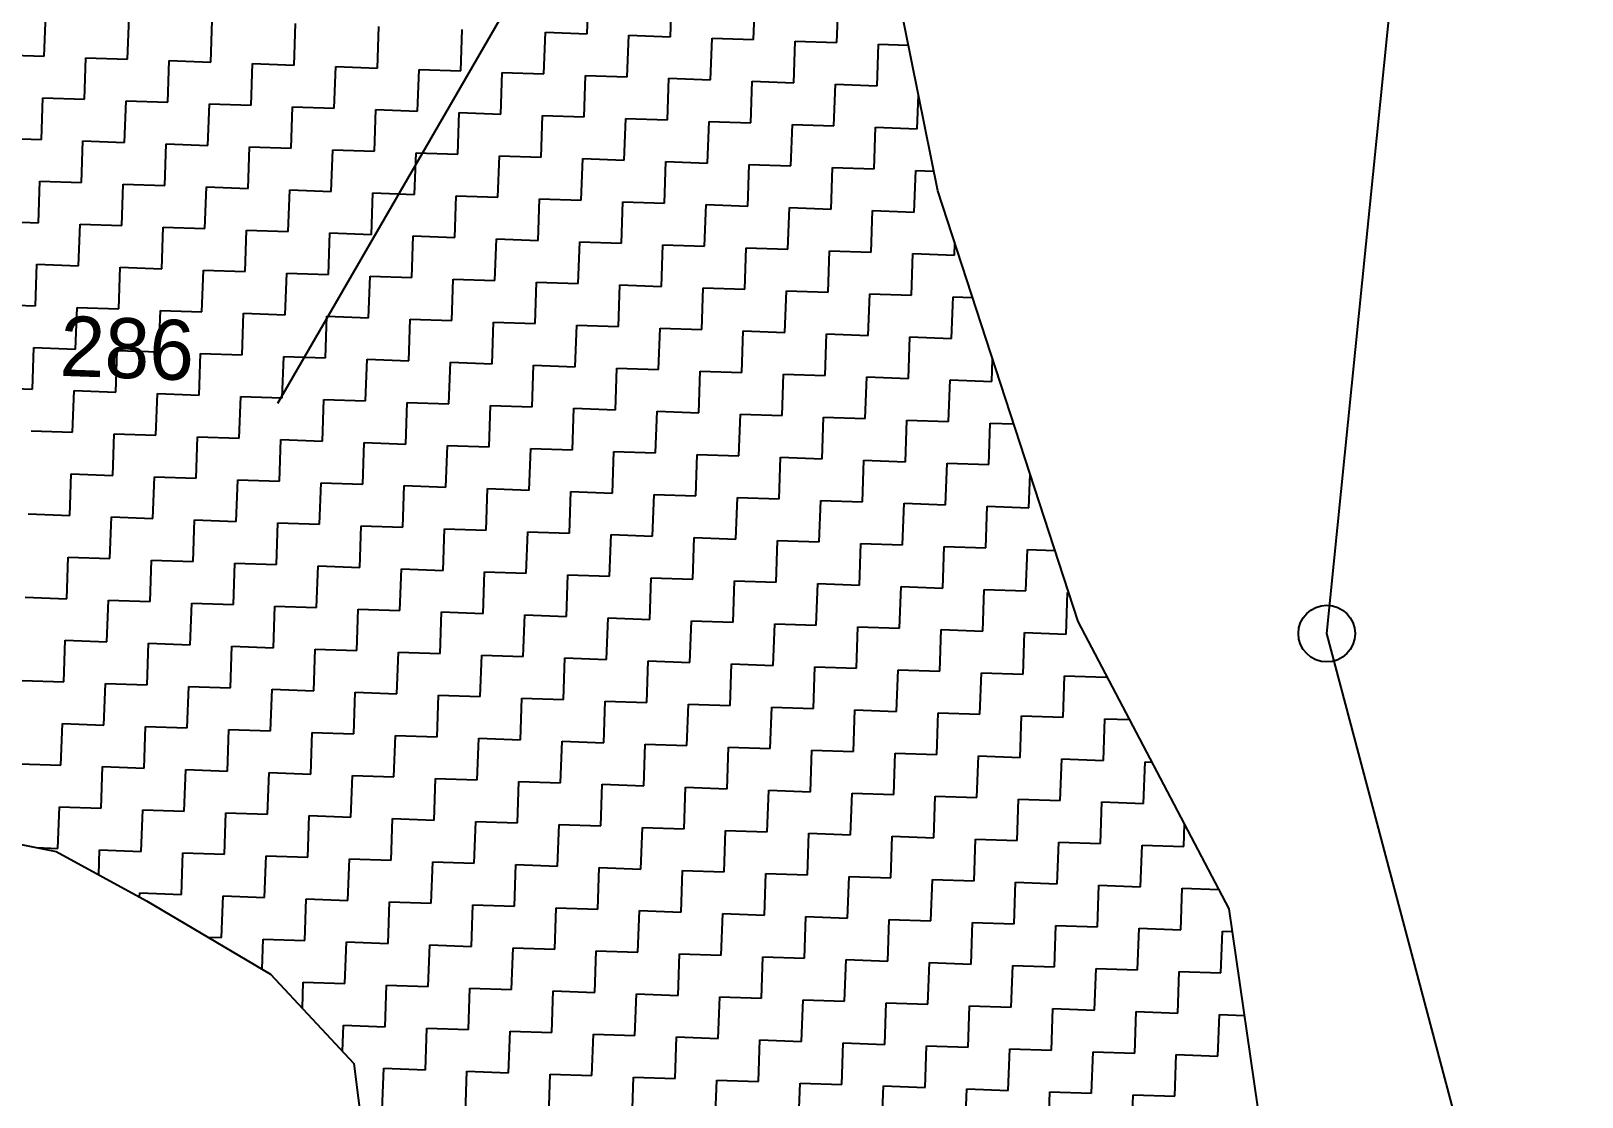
# Model space of a CAD drawing. Header units: metres. Extents: x 287345 to 291891, y 1993918 to 1999987.
# Drawn here: x 290275 to 290649.5, y 1999438 to 1999695.6 of the extents above; entities that cross this region are included whole.
import ezdxf
from ezdxf.enums import TextEntityAlignment as Align

# ---------------------------------------------------------------- set-up
doc = ezdxf.new("R2010")
doc.units = ezdxf.units.M
doc.header["$MEASUREMENT"] = 0
for name, color, linetype in [('POLY_HATCH', 12, 'Continuous'), ('TEXT_PARCEL', 7, 'Continuous'), ('V_BOUND_LINE', 7, 'Continuous')]:
    doc.layers.add(name, color=color, linetype=linetype)
doc.styles.add('TEXT_MAP', font='')
doc.styles.get('TEXT_MAP').set_extended_font_data('Kruti Dev 050')

msp = doc.modelspace()

# ---------------------------------------------------------------- linework, layer by layer
msp.add_lwpolyline([(290432.21, 1999774.61), (290334.49, 1999605.56)])
msp.add_circle((290587.85, 1999549.97), 6.85)
at = {"layer": 'POLY_HATCH'}
for p, q in [((290493.96, 1999656.9), (290473.84, 1999756.28)), ((290527.82, 1999552.87), (290493.96, 1999656.9)), ((290564.29, 1999483.49), (290527.82, 1999552.87)), ((290247.92, 1999504.02), (290281.06, 1999497.29)), ((290281.06, 1999497.29), (290302.88, 1999485.4)), ((290302.88, 1999485.4), (290332.84, 1999467.66)), ((290578.81, 1999382.93), (290564.29, 1999483.49)), ((290332.84, 1999467.66), (290352.94, 1999446.11)), ((290352.94, 1999446.11), (290358.36, 1999402.84))]:
    msp.add_line(p, q, dxfattribs=at)
at = {"layer": 'POLY_HATCH', "linetype": 'Continuous'}
for p, q in [((290409.25, 1999694.89), (290409.61, 1999704.94)), ((290429.36, 1999694.17), (290429.72, 1999704.23)), ((290449.47, 1999693.46), (290449.83, 1999703.52)), ((290469.58, 1999692.75), (290469.94, 1999702.81)), ((290278.19, 1999689.46), (290278.55, 1999699.51)), ((290298.3, 1999688.74), (290298.66, 1999698.8)), ((290318.41, 1999688.03), (290318.76, 1999698.09)), ((290338.52, 1999687.32), (290338.87, 1999697.38)), ((290358.63, 1999686.61), (290358.98, 1999696.66)), ((290378.74, 1999685.9), (290379.09, 1999695.95)), ((290398.84, 1999685.19), (290399.2, 1999695.24)), ((290399.2, 1999695.24), (290409.25, 1999694.89)), ((290418.95, 1999684.48), (290419.31, 1999694.53)), ((290419.31, 1999694.53), (290429.36, 1999694.17)), ((290439.06, 1999683.76), (290439.42, 1999693.82)), ((290439.42, 1999693.82), (290449.47, 1999693.46)), ((290268.14, 1999689.81), (290278.19, 1999689.46)), ((290459.17, 1999683.05), (290459.53, 1999693.11)), ((290459.53, 1999693.11), (290469.58, 1999692.75)), ((290479.28, 1999682.34), (290479.64, 1999692.4)), ((290479.64, 1999692.4), (290486.82, 1999692.14)), ((290287.89, 1999679.05), (290288.25, 1999689.1)), ((290288.25, 1999689.1), (290298.3, 1999688.74)), ((290308, 1999678.33), (290308.35, 1999688.39)), ((290308.35, 1999688.39), (290318.41, 1999688.03)), ((290328.11, 1999677.62), (290328.46, 1999687.68)), ((290328.46, 1999687.68), (290338.52, 1999687.32)), ((290348.22, 1999676.91), (290348.57, 1999686.97)), ((290348.57, 1999686.97), (290358.63, 1999686.61)), ((290368.33, 1999676.2), (290368.68, 1999686.25)), ((290368.68, 1999686.25), (290378.74, 1999685.9)), ((290388.43, 1999675.49), (290388.79, 1999685.54)), ((290388.79, 1999685.54), (290398.84, 1999685.19)), ((290408.54, 1999674.78), (290408.9, 1999684.83)), ((290408.9, 1999684.83), (290418.95, 1999684.48)), ((290428.65, 1999674.07), (290429.01, 1999684.12)), ((290429.01, 1999684.12), (290439.06, 1999683.76)), ((290448.76, 1999673.35), (290449.12, 1999683.41)), ((290449.12, 1999683.41), (290459.17, 1999683.05)), ((290468.87, 1999672.64), (290469.23, 1999682.7)), ((290469.23, 1999682.7), (290479.28, 1999682.34)), ((290277.48, 1999669.35), (290277.83, 1999679.4)), ((290277.83, 1999679.4), (290287.89, 1999679.05)), ((290297.59, 1999668.64), (290297.94, 1999678.69)), ((290297.94, 1999678.69), (290308, 1999678.33)), ((290488.98, 1999671.93), (290489.27, 1999680.06)), ((290317.7, 1999667.92), (290318.05, 1999677.98)), ((290318.05, 1999677.98), (290328.11, 1999677.62)), ((290337.81, 1999667.21), (290338.16, 1999677.27)), ((290338.16, 1999677.27), (290348.22, 1999676.91)), ((290357.92, 1999666.5), (290358.27, 1999676.56)), ((290358.27, 1999676.56), (290368.33, 1999676.2)), ((290378.02, 1999665.79), (290378.38, 1999675.84)), ((290378.38, 1999675.84), (290388.43, 1999675.49)), ((290398.13, 1999665.08), (290398.49, 1999675.13)), ((290398.49, 1999675.13), (290408.54, 1999674.78)), ((290418.24, 1999664.37), (290418.6, 1999674.42)), ((290418.6, 1999674.42), (290428.65, 1999674.07)), ((290438.35, 1999663.65), (290438.71, 1999673.71)), ((290438.71, 1999673.71), (290448.76, 1999673.35)), ((290458.46, 1999662.94), (290458.82, 1999673)), ((290458.82, 1999673), (290468.87, 1999672.64)), ((290478.57, 1999662.23), (290478.92, 1999672.29)), ((290478.92, 1999672.29), (290488.98, 1999671.93)), ((290267.42, 1999669.7), (290277.48, 1999669.35)), ((290287.18, 1999658.94), (290287.53, 1999668.99)), ((290287.53, 1999668.99), (290297.59, 1999668.64)), ((290307.29, 1999658.23), (290307.64, 1999668.28)), ((290307.64, 1999668.28), (290317.7, 1999667.92)), ((290327.4, 1999657.51), (290327.75, 1999667.57)), ((290327.75, 1999667.57), (290337.81, 1999667.21)), ((290347.5, 1999656.8), (290347.86, 1999666.86)), ((290347.86, 1999666.86), (290357.92, 1999666.5)), ((290367.61, 1999656.09), (290367.97, 1999666.15)), ((290367.97, 1999666.15), (290378.02, 1999665.79)), ((290387.72, 1999655.38), (290388.08, 1999665.43)), ((290388.08, 1999665.43), (290398.13, 1999665.08)), ((290407.83, 1999654.67), (290408.19, 1999664.72)), ((290408.19, 1999664.72), (290418.24, 1999664.37)), ((290427.94, 1999653.96), (290428.3, 1999664.01)), ((290428.3, 1999664.01), (290438.35, 1999663.65)), ((290448.05, 1999653.24), (290448.41, 1999663.3)), ((290448.41, 1999663.3), (290458.46, 1999662.94)), ((290468.16, 1999652.53), (290468.51, 1999662.59)), ((290468.51, 1999662.59), (290478.57, 1999662.23)), ((290488.27, 1999651.82), (290488.62, 1999661.88)), ((290488.62, 1999661.88), (290492.98, 1999661.72)), ((290276.77, 1999649.24), (290277.12, 1999659.29)), ((290277.12, 1999659.29), (290287.18, 1999658.94)), ((290296.88, 1999648.53), (290297.23, 1999658.58)), ((290297.23, 1999658.58), (290307.29, 1999658.23)), ((290316.99, 1999647.82), (290317.34, 1999657.87)), ((290317.34, 1999657.87), (290327.4, 1999657.51)), ((290337.09, 1999647.1), (290337.45, 1999657.16)), ((290337.45, 1999657.16), (290347.5, 1999656.8)), ((290357.2, 1999646.39), (290357.56, 1999656.45)), ((290357.56, 1999656.45), (290367.61, 1999656.09)), ((290377.31, 1999645.68), (290377.67, 1999655.74)), ((290377.67, 1999655.74), (290387.72, 1999655.38)), ((290397.42, 1999644.97), (290397.78, 1999655.02)), ((290397.78, 1999655.02), (290407.83, 1999654.67)), ((290417.53, 1999644.26), (290417.89, 1999654.31)), ((290417.89, 1999654.31), (290427.94, 1999653.96)), ((290437.64, 1999643.55), (290438, 1999653.6)), ((290438, 1999653.6), (290448.05, 1999653.24)), ((290457.75, 1999642.83), (290458.1, 1999652.89)), ((290458.1, 1999652.89), (290468.16, 1999652.53)), ((290266.71, 1999649.59), (290276.77, 1999649.24)), ((290286.47, 1999638.83), (290286.82, 1999648.88)), ((290286.82, 1999648.88), (290296.88, 1999648.53)), ((290477.86, 1999642.12), (290478.21, 1999652.18)), ((290478.21, 1999652.18), (290488.27, 1999651.82)), ((290306.58, 1999638.12), (290306.93, 1999648.17)), ((290306.93, 1999648.17), (290316.99, 1999647.82)), ((290326.68, 1999637.41), (290327.04, 1999647.46)), ((290327.04, 1999647.46), (290337.09, 1999647.1)), ((290346.79, 1999636.69), (290347.15, 1999646.75)), ((290347.15, 1999646.75), (290357.2, 1999646.39)), ((290366.9, 1999635.98), (290367.26, 1999646.04)), ((290367.26, 1999646.04), (290377.31, 1999645.68)), ((290387.01, 1999635.27), (290387.37, 1999645.32)), ((290387.37, 1999645.32), (290397.42, 1999644.97)), ((290407.12, 1999634.56), (290407.48, 1999644.61)), ((290407.48, 1999644.61), (290417.53, 1999644.26)), ((290427.23, 1999633.85), (290427.58, 1999643.9)), ((290427.58, 1999643.9), (290437.64, 1999643.55)), ((290447.34, 1999633.14), (290447.69, 1999643.19)), ((290447.69, 1999643.19), (290457.75, 1999642.83)), ((290467.45, 1999632.42), (290467.8, 1999642.48)), ((290467.8, 1999642.48), (290477.86, 1999642.12)), ((290487.56, 1999631.71), (290487.91, 1999641.77)), ((290487.91, 1999641.77), (290497.97, 1999641.41)), ((290497.97, 1999641.41), (290498.07, 1999644.27)), ((290276.06, 1999629.13), (290276.41, 1999639.18)), ((290276.41, 1999639.18), (290286.47, 1999638.83)), ((290296.16, 1999628.42), (290296.52, 1999638.47)), ((290296.52, 1999638.47), (290306.58, 1999638.12)), ((290316.27, 1999627.71), (290316.63, 1999637.76)), ((290316.63, 1999637.76), (290326.68, 1999637.41)), ((290336.38, 1999626.99), (290336.74, 1999637.05)), ((290336.74, 1999637.05), (290346.79, 1999636.69)), ((290356.49, 1999626.28), (290356.85, 1999636.34)), ((290356.85, 1999636.34), (290366.9, 1999635.98)), ((290376.6, 1999625.57), (290376.96, 1999635.63)), ((290376.96, 1999635.63), (290387.01, 1999635.27)), ((290396.71, 1999624.86), (290397.07, 1999634.91)), ((290397.07, 1999634.91), (290407.12, 1999634.56)), ((290416.82, 1999624.15), (290417.17, 1999634.2)), ((290417.17, 1999634.2), (290427.23, 1999633.85)), ((290436.93, 1999623.44), (290437.28, 1999633.49)), ((290437.28, 1999633.49), (290447.34, 1999633.14)), ((290457.04, 1999622.73), (290457.39, 1999632.78)), ((290457.39, 1999632.78), (290467.45, 1999632.42)), ((290477.15, 1999622.01), (290477.5, 1999632.07)), ((290477.5, 1999632.07), (290487.56, 1999631.71)), ((290497.25, 1999621.3), (290497.61, 1999631.36)), ((290497.61, 1999631.36), (290502.33, 1999631.19)), ((290266, 1999629.49), (290276.06, 1999629.13)), ((290285.75, 1999618.72), (290286.11, 1999628.77)), ((290286.11, 1999628.77), (290296.16, 1999628.42)), ((290305.86, 1999618.01), (290306.22, 1999628.06)), ((290306.22, 1999628.06), (290316.27, 1999627.71)), ((290325.97, 1999617.3), (290326.33, 1999627.35)), ((290326.33, 1999627.35), (290336.38, 1999626.99)), ((290346.08, 1999616.58), (290346.44, 1999626.64)), ((290346.44, 1999626.64), (290356.49, 1999626.28)), ((290366.19, 1999615.87), (290366.55, 1999625.93)), ((290366.55, 1999625.93), (290376.6, 1999625.57)), ((290386.3, 1999615.16), (290386.66, 1999625.22)), ((290386.66, 1999625.22), (290396.71, 1999624.86)), ((290406.41, 1999614.45), (290406.76, 1999624.5)), ((290406.76, 1999624.5), (290416.82, 1999624.15)), ((290426.52, 1999613.74), (290426.87, 1999623.79)), ((290426.87, 1999623.79), (290436.93, 1999623.44)), ((290446.63, 1999613.03), (290446.98, 1999623.08)), ((290446.98, 1999623.08), (290457.04, 1999622.73)), ((290275.34, 1999609.02), (290275.7, 1999619.07)), ((290275.7, 1999619.07), (290285.75, 1999618.72)), ((290466.74, 1999612.32), (290467.09, 1999622.37)), ((290467.09, 1999622.37), (290477.15, 1999622.01)), ((290486.84, 1999611.6), (290487.2, 1999621.66)), ((290487.2, 1999621.66), (290497.25, 1999621.3)), ((290295.45, 1999608.31), (290295.81, 1999618.36)), ((290295.81, 1999618.36), (290305.86, 1999618.01)), ((290315.56, 1999607.6), (290315.92, 1999617.65)), ((290315.92, 1999617.65), (290325.97, 1999617.3)), ((290335.67, 1999606.89), (290336.03, 1999616.94)), ((290336.03, 1999616.94), (290346.08, 1999616.58)), ((290355.78, 1999606.17), (290356.14, 1999616.23)), ((290356.14, 1999616.23), (290366.19, 1999615.87)), ((290375.89, 1999605.46), (290376.25, 1999615.52)), ((290376.25, 1999615.52), (290386.3, 1999615.16)), ((290506.95, 1999610.89), (290507.15, 1999616.38)), ((290396, 1999604.75), (290396.35, 1999614.81)), ((290396.35, 1999614.81), (290406.41, 1999614.45)), ((290416.11, 1999604.04), (290416.46, 1999614.09)), ((290416.46, 1999614.09), (290426.52, 1999613.74)), ((290436.22, 1999603.33), (290436.57, 1999613.38)), ((290436.57, 1999613.38), (290446.63, 1999613.03)), ((290456.33, 1999602.62), (290456.68, 1999612.67)), ((290456.68, 1999612.67), (290466.74, 1999612.32)), ((290476.43, 1999601.9), (290476.79, 1999611.96)), ((290476.79, 1999611.96), (290486.84, 1999611.6)), ((290496.54, 1999601.19), (290496.9, 1999611.25)), ((290496.9, 1999611.25), (290506.95, 1999610.89)), ((290265.29, 1999609.38), (290275.34, 1999609.02)), ((290285.04, 1999598.61), (290285.4, 1999608.66)), ((290285.4, 1999608.66), (290295.45, 1999608.31)), ((290305.15, 1999597.9), (290305.51, 1999607.95)), ((290305.51, 1999607.95), (290315.56, 1999607.6)), ((290325.26, 1999597.19), (290325.62, 1999607.24)), ((290325.62, 1999607.24), (290335.67, 1999606.89)), ((290345.37, 1999596.48), (290345.73, 1999606.53)), ((290345.73, 1999606.53), (290355.78, 1999606.17)), ((290365.48, 1999595.76), (290365.83, 1999605.82)), ((290365.83, 1999605.82), (290375.89, 1999605.46)), ((290385.59, 1999595.05), (290385.94, 1999605.11)), ((290385.94, 1999605.11), (290396, 1999604.75)), ((290405.7, 1999594.34), (290406.05, 1999604.4)), ((290406.05, 1999604.4), (290416.11, 1999604.04)), ((290425.81, 1999593.63), (290426.16, 1999603.68)), ((290426.16, 1999603.68), (290436.22, 1999603.33)), ((290445.91, 1999592.92), (290446.27, 1999602.97)), ((290446.27, 1999602.97), (290456.33, 1999602.62)), ((290466.02, 1999592.21), (290466.38, 1999602.26)), ((290466.38, 1999602.26), (290476.43, 1999601.9)), ((290486.13, 1999591.49), (290486.49, 1999601.55)), ((290486.49, 1999601.55), (290496.54, 1999601.19)), ((290506.24, 1999590.78), (290506.6, 1999600.84)), ((290506.6, 1999600.84), (290512.27, 1999600.64)), ((290274.99, 1999598.97), (290285.04, 1999598.61)), ((290294.74, 1999588.2), (290295.1, 1999598.25)), ((290295.1, 1999598.25), (290305.15, 1999597.9)), ((290314.85, 1999587.49), (290315.21, 1999597.54)), ((290315.21, 1999597.54), (290325.26, 1999597.19)), ((290334.96, 1999586.78), (290335.32, 1999596.83)), ((290335.32, 1999596.83), (290345.37, 1999596.48)), ((290355.07, 1999586.07), (290355.42, 1999596.12)), ((290355.42, 1999596.12), (290365.48, 1999595.76)), ((290375.18, 1999585.35), (290375.53, 1999595.41)), ((290375.53, 1999595.41), (290385.59, 1999595.05)), ((290395.29, 1999584.64), (290395.64, 1999594.7)), ((290395.64, 1999594.7), (290405.7, 1999594.34)), ((290415.4, 1999583.93), (290415.75, 1999593.98)), ((290415.75, 1999593.98), (290425.81, 1999593.63)), ((290435.5, 1999583.22), (290435.86, 1999593.27)), ((290435.86, 1999593.27), (290445.91, 1999592.92)), ((290455.61, 1999582.51), (290455.97, 1999592.56)), ((290455.97, 1999592.56), (290466.02, 1999592.21)), ((290475.72, 1999581.8), (290476.08, 1999591.85)), ((290476.08, 1999591.85), (290486.13, 1999591.49)), ((290495.83, 1999581.08), (290496.19, 1999591.14)), ((290496.19, 1999591.14), (290506.24, 1999590.78)), ((290284.33, 1999578.5), (290284.69, 1999588.56)), ((290284.69, 1999588.56), (290294.74, 1999588.2)), ((290304.44, 1999577.79), (290304.8, 1999587.84)), ((290304.8, 1999587.84), (290314.85, 1999587.49)), ((290324.55, 1999577.08), (290324.91, 1999587.13)), ((290324.91, 1999587.13), (290334.96, 1999586.78)), ((290344.66, 1999576.37), (290345.01, 1999586.42)), ((290345.01, 1999586.42), (290355.07, 1999586.07)), ((290364.77, 1999575.65), (290365.12, 1999585.71)), ((290365.12, 1999585.71), (290375.18, 1999585.35)), ((290384.88, 1999574.94), (290385.23, 1999585)), ((290385.23, 1999585), (290395.29, 1999584.64)), ((290515.94, 1999580.37), (290516.23, 1999588.48)), ((290404.99, 1999574.23), (290405.34, 1999584.29)), ((290405.34, 1999584.29), (290415.4, 1999583.93)), ((290425.09, 1999573.52), (290425.45, 1999583.57)), ((290425.45, 1999583.57), (290435.5, 1999583.22)), ((290445.2, 1999572.81), (290445.56, 1999582.86)), ((290445.56, 1999582.86), (290455.61, 1999582.51)), ((290465.31, 1999572.1), (290465.67, 1999582.15)), ((290465.67, 1999582.15), (290475.72, 1999581.8)), ((290485.42, 1999571.39), (290485.78, 1999581.44)), ((290485.78, 1999581.44), (290495.83, 1999581.08)), ((290274.28, 1999578.86), (290284.33, 1999578.5)), ((290294.03, 1999568.09), (290294.39, 1999578.15)), ((290294.39, 1999578.15), (290304.44, 1999577.79)), ((290505.53, 1999570.67), (290505.89, 1999580.73)), ((290505.89, 1999580.73), (290515.94, 1999580.37)), ((290314.14, 1999567.38), (290314.5, 1999577.43)), ((290314.5, 1999577.43), (290324.55, 1999577.08)), ((290334.25, 1999566.67), (290334.6, 1999576.72)), ((290334.6, 1999576.72), (290344.66, 1999576.37)), ((290354.36, 1999565.96), (290354.71, 1999576.01)), ((290354.71, 1999576.01), (290364.77, 1999575.65)), ((290374.47, 1999565.24), (290374.82, 1999575.3)), ((290374.82, 1999575.3), (290384.88, 1999574.94)), ((290394.58, 1999564.53), (290394.93, 1999574.59)), ((290394.93, 1999574.59), (290404.99, 1999574.23)), ((290414.68, 1999563.82), (290415.04, 1999573.88)), ((290415.04, 1999573.88), (290425.09, 1999573.52)), ((290434.79, 1999563.11), (290435.15, 1999573.16)), ((290435.15, 1999573.16), (290445.2, 1999572.81)), ((290454.9, 1999562.4), (290455.26, 1999572.45)), ((290455.26, 1999572.45), (290465.31, 1999572.1)), ((290475.01, 1999561.69), (290475.37, 1999571.74)), ((290475.37, 1999571.74), (290485.42, 1999571.39)), ((290495.12, 1999560.98), (290495.48, 1999571.03)), ((290495.48, 1999571.03), (290505.53, 1999570.67)), ((290515.23, 1999560.26), (290515.58, 1999570.32)), ((290515.58, 1999570.32), (290522.21, 1999570.08)), ((290283.62, 1999558.39), (290283.98, 1999568.45)), ((290283.98, 1999568.45), (290294.03, 1999568.09)), ((290303.73, 1999557.68), (290304.08, 1999567.74)), ((290304.08, 1999567.74), (290314.14, 1999567.38)), ((290323.84, 1999556.97), (290324.19, 1999567.02)), ((290324.19, 1999567.02), (290334.25, 1999566.67)), ((290343.95, 1999556.26), (290344.3, 1999566.31)), ((290344.3, 1999566.31), (290354.36, 1999565.96)), ((290364.06, 1999555.55), (290364.41, 1999565.6)), ((290364.41, 1999565.6), (290374.47, 1999565.24)), ((290384.16, 1999554.83), (290384.52, 1999564.89)), ((290384.52, 1999564.89), (290394.58, 1999564.53)), ((290404.27, 1999554.12), (290404.63, 1999564.18)), ((290404.63, 1999564.18), (290414.68, 1999563.82)), ((290424.38, 1999553.41), (290424.74, 1999563.47)), ((290424.74, 1999563.47), (290434.79, 1999563.11)), ((290444.49, 1999552.7), (290444.85, 1999562.75)), ((290444.85, 1999562.75), (290454.9, 1999562.4)), ((290273.57, 1999558.75), (290283.62, 1999558.39)), ((290464.6, 1999551.99), (290464.96, 1999562.04)), ((290464.96, 1999562.04), (290475.01, 1999561.69)), ((290484.71, 1999551.28), (290485.07, 1999561.33)), ((290485.07, 1999561.33), (290495.12, 1999560.98)), ((290504.82, 1999550.56), (290505.17, 1999560.62)), ((290505.17, 1999560.62), (290515.23, 1999560.26)), ((290524.93, 1999549.85), (290525.28, 1999559.91)), ((290525.28, 1999559.91), (290525.53, 1999559.9)), ((290293.32, 1999547.98), (290293.67, 1999558.04)), ((290293.67, 1999558.04), (290303.73, 1999557.68)), ((290313.43, 1999547.27), (290313.78, 1999557.32)), ((290313.78, 1999557.32), (290323.84, 1999556.97)), ((290333.54, 1999546.56), (290333.89, 1999556.61)), ((290333.89, 1999556.61), (290343.95, 1999556.26)), ((290353.65, 1999545.85), (290354, 1999555.9)), ((290354, 1999555.9), (290364.06, 1999555.55)), ((290373.75, 1999545.14), (290374.11, 1999555.19)), ((290374.11, 1999555.19), (290384.16, 1999554.83)), ((290393.86, 1999544.42), (290394.22, 1999554.48)), ((290394.22, 1999554.48), (290404.27, 1999554.12)), ((290413.97, 1999543.71), (290414.33, 1999553.77)), ((290414.33, 1999553.77), (290424.38, 1999553.41)), ((290434.08, 1999543), (290434.44, 1999553.06)), ((290434.44, 1999553.06), (290444.49, 1999552.7)), ((290454.19, 1999542.29), (290454.55, 1999552.34)), ((290454.55, 1999552.34), (290464.6, 1999551.99)), ((290474.3, 1999541.58), (290474.66, 1999551.63)), ((290474.66, 1999551.63), (290484.71, 1999551.28)), ((290282.91, 1999538.28), (290283.26, 1999548.34)), ((290283.26, 1999548.34), (290293.32, 1999547.98)), ((290303.02, 1999537.57), (290303.37, 1999547.63)), ((290303.37, 1999547.63), (290313.43, 1999547.27)), ((290494.41, 1999540.87), (290494.76, 1999550.92)), ((290494.76, 1999550.92), (290504.82, 1999550.56)), ((290514.52, 1999540.15), (290514.87, 1999550.21)), ((290514.87, 1999550.21), (290524.93, 1999549.85)), ((290323.13, 1999536.86), (290323.48, 1999546.91)), ((290323.48, 1999546.91), (290333.54, 1999546.56)), ((290343.24, 1999536.15), (290343.59, 1999546.2)), ((290343.59, 1999546.2), (290353.65, 1999545.85)), ((290363.34, 1999535.44), (290363.7, 1999545.49)), ((290363.7, 1999545.49), (290373.75, 1999545.14)), ((290383.45, 1999534.73), (290383.81, 1999544.78)), ((290383.81, 1999544.78), (290393.86, 1999544.42)), ((290403.56, 1999534.01), (290403.92, 1999544.07)), ((290403.92, 1999544.07), (290413.97, 1999543.71)), ((290423.67, 1999533.3), (290424.03, 1999543.36)), ((290424.03, 1999543.36), (290434.08, 1999543)), ((290443.78, 1999532.59), (290444.14, 1999542.65)), ((290444.14, 1999542.65), (290454.19, 1999542.29)), ((290463.89, 1999531.88), (290464.25, 1999541.93)), ((290464.25, 1999541.93), (290474.3, 1999541.58)), ((290484, 1999531.17), (290484.35, 1999541.22)), ((290484.35, 1999541.22), (290494.41, 1999540.87)), ((290504.11, 1999530.46), (290504.46, 1999540.51)), ((290504.46, 1999540.51), (290514.52, 1999540.15)), ((290272.85, 1999538.64), (290282.91, 1999538.28)), ((290292.61, 1999527.87), (290292.96, 1999537.93)), ((290292.96, 1999537.93), (290303.02, 1999537.57)), ((290312.72, 1999527.16), (290313.07, 1999537.22)), ((290313.07, 1999537.22), (290323.13, 1999536.86)), ((290332.83, 1999526.45), (290333.18, 1999536.5)), ((290333.18, 1999536.5), (290343.24, 1999536.15)), ((290524.22, 1999529.74), (290524.57, 1999539.8)), ((290524.57, 1999539.8), (290534.63, 1999539.44)), ((290534.63, 1999539.44), (290534.64, 1999539.89)), ((290352.93, 1999525.74), (290353.29, 1999535.79)), ((290353.29, 1999535.79), (290363.34, 1999535.44)), ((290373.04, 1999525.03), (290373.4, 1999535.08)), ((290373.4, 1999535.08), (290383.45, 1999534.73)), ((290393.15, 1999524.32), (290393.51, 1999534.37)), ((290393.51, 1999534.37), (290403.56, 1999534.01)), ((290413.26, 1999523.6), (290413.62, 1999533.66)), ((290413.62, 1999533.66), (290423.67, 1999533.3)), ((290433.37, 1999522.89), (290433.73, 1999532.95)), ((290433.73, 1999532.95), (290443.78, 1999532.59)), ((290453.48, 1999522.18), (290453.83, 1999532.23)), ((290453.83, 1999532.23), (290463.89, 1999531.88)), ((290473.59, 1999521.47), (290473.94, 1999531.52)), ((290473.94, 1999531.52), (290484, 1999531.17)), ((290493.7, 1999520.76), (290494.05, 1999530.81)), ((290494.05, 1999530.81), (290504.11, 1999530.46)), ((290513.81, 1999520.05), (290514.16, 1999530.1)), ((290514.16, 1999530.1), (290524.22, 1999529.74)), ((290533.91, 1999519.33), (290534.27, 1999529.39)), ((290534.27, 1999529.39), (290540.28, 1999529.18)), ((290282.2, 1999518.17), (290282.55, 1999528.23)), ((290282.55, 1999528.23), (290292.61, 1999527.87)), ((290302.31, 1999517.46), (290302.66, 1999527.52)), ((290302.66, 1999527.52), (290312.72, 1999527.16)), ((290322.41, 1999516.75), (290322.77, 1999526.81)), ((290322.77, 1999526.81), (290332.83, 1999526.45)), ((290342.52, 1999516.04), (290342.88, 1999526.09)), ((290342.88, 1999526.09), (290352.93, 1999525.74)), ((290362.63, 1999515.33), (290362.99, 1999525.38)), ((290362.99, 1999525.38), (290373.04, 1999525.03)), ((290382.74, 1999514.62), (290383.1, 1999524.67)), ((290383.1, 1999524.67), (290393.15, 1999524.32)), ((290402.85, 1999513.9), (290403.21, 1999523.96)), ((290403.21, 1999523.96), (290413.26, 1999523.6)), ((290422.96, 1999513.19), (290423.32, 1999523.25)), ((290423.32, 1999523.25), (290433.37, 1999522.89)), ((290443.07, 1999512.48), (290443.42, 1999522.54)), ((290443.42, 1999522.54), (290453.48, 1999522.18)), ((290463.18, 1999511.77), (290463.53, 1999521.82)), ((290463.53, 1999521.82), (290473.59, 1999521.47)), ((290272.14, 1999518.53), (290282.2, 1999518.17)), ((290291.9, 1999507.76), (290292.25, 1999517.82)), ((290292.25, 1999517.82), (290302.31, 1999517.46)), ((290483.29, 1999511.06), (290483.64, 1999521.11)), ((290483.64, 1999521.11), (290493.7, 1999520.76)), ((290503.4, 1999510.35), (290503.75, 1999520.4)), ((290503.75, 1999520.4), (290513.81, 1999520.05)), ((290523.5, 1999509.64), (290523.86, 1999519.69)), ((290523.86, 1999519.69), (290533.91, 1999519.33)), ((290543.61, 1999508.92), (290543.97, 1999518.98)), ((290543.97, 1999518.98), (290545.67, 1999518.92)), ((290312, 1999507.05), (290312.36, 1999517.11)), ((290312.36, 1999517.11), (290322.41, 1999516.75)), ((290332.11, 1999506.34), (290332.47, 1999516.4)), ((290332.47, 1999516.4), (290342.52, 1999516.04)), ((290352.22, 1999505.63), (290352.58, 1999515.68)), ((290352.58, 1999515.68), (290362.63, 1999515.33)), ((290372.33, 1999504.92), (290372.69, 1999514.97)), ((290372.69, 1999514.97), (290382.74, 1999514.62)), ((290392.44, 1999504.21), (290392.8, 1999514.26)), ((290392.8, 1999514.26), (290402.85, 1999513.9)), ((290412.55, 1999503.49), (290412.91, 1999513.55)), ((290412.91, 1999513.55), (290422.96, 1999513.19)), ((290432.66, 1999502.78), (290433.01, 1999512.84)), ((290433.01, 1999512.84), (290443.07, 1999512.48)), ((290452.77, 1999502.07), (290453.12, 1999512.13)), ((290453.12, 1999512.13), (290463.18, 1999511.77)), ((290472.88, 1999501.36), (290473.23, 1999511.41)), ((290473.23, 1999511.41), (290483.29, 1999511.06)), ((290492.99, 1999500.65), (290493.34, 1999510.7)), ((290493.34, 1999510.7), (290503.4, 1999510.35)), ((290281.49, 1999498.07), (290281.84, 1999508.12)), ((290281.84, 1999508.12), (290291.9, 1999507.76)), ((290301.59, 1999497.35), (290301.95, 1999507.41)), ((290301.95, 1999507.41), (290312, 1999507.05)), ((290321.7, 1999496.64), (290322.06, 1999506.7)), ((290322.06, 1999506.7), (290332.11, 1999506.34)), ((290513.09, 1999499.94), (290513.45, 1999509.99)), ((290513.45, 1999509.99), (290523.5, 1999509.64)), ((290533.2, 1999499.23), (290533.56, 1999509.28)), ((290533.56, 1999509.28), (290543.61, 1999508.92)), ((290341.81, 1999495.93), (290342.17, 1999505.99)), ((290342.17, 1999505.99), (290352.22, 1999505.63)), ((290361.92, 1999495.22), (290362.28, 1999505.27)), ((290362.28, 1999505.27), (290372.33, 1999504.92)), ((290382.03, 1999494.51), (290382.39, 1999504.56)), ((290382.39, 1999504.56), (290392.44, 1999504.21)), ((290402.14, 1999493.8), (290402.49, 1999503.85)), ((290402.49, 1999503.85), (290412.55, 1999503.49)), ((290422.25, 1999493.08), (290422.6, 1999503.14)), ((290422.6, 1999503.14), (290432.66, 1999502.78)), ((290553.31, 1999498.51), (290553.51, 1999504.01)), ((290442.36, 1999492.37), (290442.71, 1999502.43)), ((290442.71, 1999502.43), (290452.77, 1999502.07)), ((290462.47, 1999491.66), (290462.82, 1999501.72)), ((290462.82, 1999501.72), (290472.88, 1999501.36)), ((290482.58, 1999490.95), (290482.93, 1999501)), ((290482.93, 1999501), (290492.99, 1999500.65)), ((290502.68, 1999490.24), (290503.04, 1999500.29)), ((290503.04, 1999500.29), (290513.09, 1999499.94)), ((290522.79, 1999489.53), (290523.15, 1999499.58)), ((290523.15, 1999499.58), (290533.2, 1999499.23)), ((290542.9, 1999488.81), (290543.26, 1999498.87)), ((290543.26, 1999498.87), (290553.31, 1999498.51)), ((290276.34, 1999498.25), (290281.49, 1999498.07)), ((290291.33, 1999491.69), (290291.54, 1999497.71)), ((290291.54, 1999497.71), (290301.59, 1999497.35)), ((290311.29, 1999486.94), (290311.65, 1999497)), ((290311.65, 1999497), (290321.7, 1999496.64)), ((290331.4, 1999486.23), (290331.76, 1999496.29)), ((290331.76, 1999496.29), (290341.81, 1999495.93)), ((290351.51, 1999485.52), (290351.87, 1999495.57)), ((290351.87, 1999495.57), (290361.92, 1999495.22)), ((290371.62, 1999484.81), (290371.98, 1999494.86)), ((290371.98, 1999494.86), (290382.03, 1999494.51)), ((290391.73, 1999484.1), (290392.08, 1999494.15)), ((290392.08, 1999494.15), (290402.14, 1999493.8)), ((290411.84, 1999483.39), (290412.19, 1999493.44)), ((290412.19, 1999493.44), (290422.25, 1999493.08)), ((290431.95, 1999482.67), (290432.3, 1999492.73)), ((290432.3, 1999492.73), (290442.36, 1999492.37)), ((290452.06, 1999481.96), (290452.41, 1999492.02)), ((290452.41, 1999492.02), (290462.47, 1999491.66)), ((290472.16, 1999481.25), (290472.52, 1999491.31)), ((290472.52, 1999491.31), (290482.58, 1999490.95)), ((290492.27, 1999480.54), (290492.63, 1999490.59)), ((290492.63, 1999490.59), (290502.68, 1999490.24)), ((290512.38, 1999479.83), (290512.74, 1999489.88)), ((290512.74, 1999489.88), (290522.79, 1999489.53)), ((290532.49, 1999479.12), (290532.85, 1999489.17)), ((290532.85, 1999489.17), (290542.9, 1999488.81)), ((290552.6, 1999478.4), (290552.96, 1999488.46)), ((290552.96, 1999488.46), (290561.85, 1999488.14)), ((290301.2, 1999486.31), (290301.24, 1999487.3)), ((290301.24, 1999487.3), (290311.29, 1999486.94)), ((290320.99, 1999476.53), (290321.35, 1999486.59)), ((290321.35, 1999486.59), (290331.4, 1999486.23)), ((290341.1, 1999475.82), (290341.46, 1999485.88)), ((290341.46, 1999485.88), (290351.51, 1999485.52)), ((290361.21, 1999475.11), (290361.57, 1999485.16)), ((290361.57, 1999485.16), (290371.62, 1999484.81)), ((290381.32, 1999474.4), (290381.67, 1999484.45)), ((290381.67, 1999484.45), (290391.73, 1999484.1)), ((290401.43, 1999473.69), (290401.78, 1999483.74)), ((290401.78, 1999483.74), (290411.84, 1999483.39)), ((290421.54, 1999472.98), (290421.89, 1999483.03)), ((290421.89, 1999483.03), (290431.95, 1999482.67)), ((290441.65, 1999472.26), (290442, 1999482.32)), ((290442, 1999482.32), (290452.06, 1999481.96)), ((290461.75, 1999471.55), (290462.11, 1999481.61)), ((290462.11, 1999481.61), (290472.16, 1999481.25)), ((290481.86, 1999470.84), (290482.22, 1999480.9)), ((290482.22, 1999480.9), (290492.27, 1999480.54)), ((290501.97, 1999470.13), (290502.33, 1999480.18)), ((290502.33, 1999480.18), (290512.38, 1999479.83)), ((290317.66, 1999476.65), (290320.99, 1999476.53)), ((290522.08, 1999469.42), (290522.44, 1999479.47)), ((290522.44, 1999479.47), (290532.49, 1999479.12)), ((290542.19, 1999468.71), (290542.55, 1999478.76)), ((290542.55, 1999478.76), (290552.6, 1999478.4)), ((290562.3, 1999467.99), (290562.66, 1999478.05)), ((290562.66, 1999478.05), (290565.09, 1999477.96)), ((290330.79, 1999468.88), (290331.05, 1999476.18)), ((290331.05, 1999476.18), (290341.1, 1999475.82)), ((290350.8, 1999465.41), (290351.16, 1999475.47)), ((290351.16, 1999475.47), (290361.21, 1999475.11)), ((290370.91, 1999464.7), (290371.26, 1999474.75)), ((290371.26, 1999474.75), (290381.32, 1999474.4)), ((290391.02, 1999463.99), (290391.37, 1999474.04)), ((290391.37, 1999474.04), (290401.43, 1999473.69)), ((290411.13, 1999463.28), (290411.48, 1999473.33)), ((290411.48, 1999473.33), (290421.54, 1999472.98)), ((290431.24, 1999462.57), (290431.59, 1999472.62)), ((290431.59, 1999472.62), (290441.65, 1999472.26)), ((290451.34, 1999461.85), (290451.7, 1999471.91)), ((290451.7, 1999471.91), (290461.75, 1999471.55)), ((290471.45, 1999461.14), (290471.81, 1999471.2)), ((290471.81, 1999471.2), (290481.86, 1999470.84)), ((290491.56, 1999460.43), (290491.92, 1999470.48)), ((290491.92, 1999470.48), (290501.97, 1999470.13)), ((290511.67, 1999459.72), (290512.03, 1999469.77)), ((290512.03, 1999469.77), (290522.08, 1999469.42)), ((290531.78, 1999459.01), (290532.14, 1999469.06)), ((290532.14, 1999469.06), (290542.19, 1999468.71)), ((290340.52, 1999459.43), (290340.74, 1999465.77)), ((290340.74, 1999465.77), (290350.8, 1999465.41)), ((290551.89, 1999458.3), (290552.24, 1999468.35)), ((290552.24, 1999468.35), (290562.3, 1999467.99)), ((290360.5, 1999455), (290360.85, 1999465.06)), ((290360.85, 1999465.06), (290370.91, 1999464.7)), ((290380.61, 1999454.29), (290380.96, 1999464.34)), ((290380.96, 1999464.34), (290391.02, 1999463.99)), ((290400.72, 1999453.58), (290401.07, 1999463.63)), ((290401.07, 1999463.63), (290411.13, 1999463.28)), ((290420.82, 1999452.87), (290421.18, 1999462.92)), ((290421.18, 1999462.92), (290431.24, 1999462.57)), ((290440.93, 1999452.15), (290441.29, 1999462.21)), ((290441.29, 1999462.21), (290451.34, 1999461.85)), ((290461.04, 1999451.44), (290461.4, 1999461.5)), ((290461.4, 1999461.5), (290471.45, 1999461.14)), ((290481.15, 1999450.73), (290481.51, 1999460.79)), ((290481.51, 1999460.79), (290491.56, 1999460.43)), ((290501.26, 1999450.02), (290501.62, 1999460.07)), ((290501.62, 1999460.07), (290511.67, 1999459.72)), ((290521.37, 1999449.31), (290521.73, 1999459.36)), ((290521.73, 1999459.36), (290531.78, 1999459.01)), ((290541.48, 1999448.6), (290541.83, 1999458.65)), ((290541.83, 1999458.65), (290551.89, 1999458.3)), ((290561.59, 1999447.89), (290561.94, 1999457.94)), ((290561.94, 1999457.94), (290568.01, 1999457.73)), ((290350.22, 1999449.02), (290350.44, 1999455.36)), ((290350.44, 1999455.36), (290360.5, 1999455)), ((290370.2, 1999444.59), (290370.55, 1999454.65)), ((290370.55, 1999454.65), (290380.61, 1999454.29)), ((290390.31, 1999443.88), (290390.66, 1999453.93)), ((290390.66, 1999453.93), (290400.72, 1999453.58)), ((290410.41, 1999443.17), (290410.77, 1999453.22)), ((290410.77, 1999453.22), (290420.82, 1999452.87)), ((290430.52, 1999442.46), (290430.88, 1999452.51)), ((290430.88, 1999452.51), (290440.93, 1999452.15)), ((290450.63, 1999441.74), (290450.99, 1999451.8)), ((290450.99, 1999451.8), (290461.04, 1999451.44)), ((290470.74, 1999441.03), (290471.1, 1999451.09)), ((290471.1, 1999451.09), (290481.15, 1999450.73)), ((290490.85, 1999440.32), (290491.21, 1999450.38)), ((290491.21, 1999450.38), (290501.26, 1999450.02)), ((290510.96, 1999439.61), (290511.32, 1999449.66)), ((290511.32, 1999449.66), (290521.37, 1999449.31)), ((290531.07, 1999438.9), (290531.42, 1999448.95)), ((290531.42, 1999448.95), (290541.48, 1999448.6)), ((290551.18, 1999438.19), (290551.53, 1999448.24)), ((290551.53, 1999448.24), (290561.59, 1999447.89)), ((290359.79, 1999434.89), (290360.14, 1999444.95)), ((290360.14, 1999444.95), (290370.2, 1999444.59)), ((290379.9, 1999434.18), (290380.25, 1999444.23)), ((290380.25, 1999444.23), (290390.31, 1999443.88)), ((290400, 1999433.47), (290400.36, 1999443.52)), ((290400.36, 1999443.52), (290410.41, 1999443.17)), ((290420.11, 1999432.76), (290420.47, 1999442.81)), ((290420.47, 1999442.81), (290430.52, 1999442.46)), ((290440.22, 1999432.05), (290440.58, 1999442.1)), ((290440.58, 1999442.1), (290450.63, 1999441.74)), ((290460.33, 1999431.33), (290460.69, 1999441.39)), ((290460.69, 1999441.39), (290470.74, 1999441.03)), ((290480.44, 1999430.62), (290480.8, 1999440.68)), ((290480.8, 1999440.68), (290490.85, 1999440.32)), ((290500.55, 1999429.91), (290500.91, 1999439.97)), ((290500.91, 1999439.97), (290510.96, 1999439.61)), ((290520.66, 1999429.2), (290521.01, 1999439.25)), ((290521.01, 1999439.25), (290531.07, 1999438.9)), ((290540.77, 1999428.49), (290541.12, 1999438.54)), ((290541.12, 1999438.54), (290551.18, 1999438.19))]:
    msp.add_line(p, q, dxfattribs=at)
at = {"layer": 'V_BOUND_LINE'}
for p, q in [((290587.85, 1999549.97), (290624.02, 1999908.26)), ((290649.48, 1999318), (290587.85, 1999549.97))]:
    msp.add_line(p, q, dxfattribs=at)

# ---------------------------------------------------------------- texts
at = {"layer": 'TEXT_PARCEL', "style": 'TEXT_MAP'}
msp.add_text('286', height=14.488, rotation=357.9734, dxfattribs=at).set_placement((290298.21, 1999618.93), align=Align.MIDDLE)

doc.saveas('drawing.dxf')
